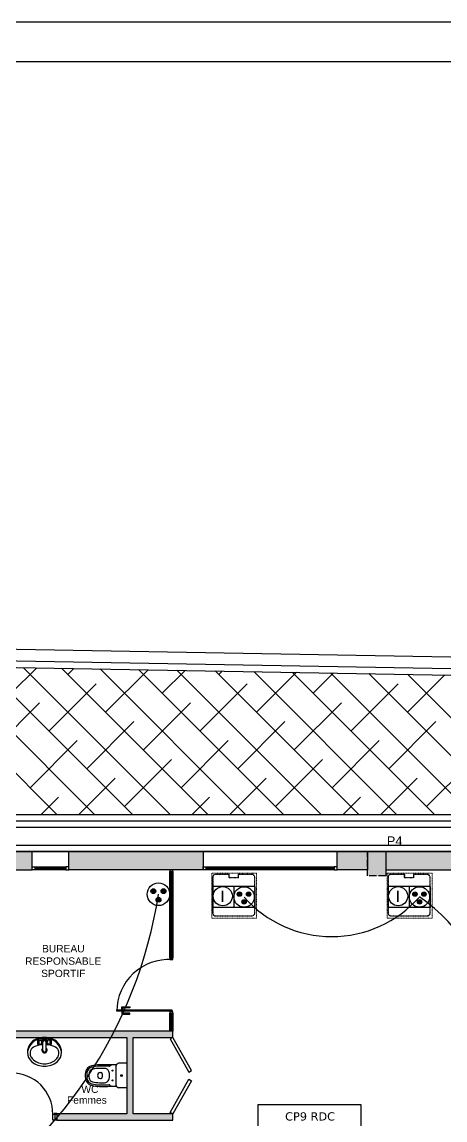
# Model space of a CAD drawing. Header units: millimetres. Extents: x 71819 to 78266, y 23672 to 38445.
# Drawn here: x 75786 to 76479, y 32115 to 33914 of the extents above; entities that cross this region are included whole.
import ezdxf
from ezdxf.enums import TextEntityAlignment as Align

# ---------------------------------------------------------------- set-up
doc = ezdxf.new("R2010")
doc.units = ezdxf.units.MM
for name, pattern in [('ACAD_ISO02W100', [15, 12, -3]), ('ACAD_ISO03W100', [30, 12, -18]), ('DASHED2', [0.375, 0.25, -0.125]), ('HIDDEN', [0.375, 0.25, -0.125])]:
    doc.linetypes.add(name, pattern=pattern)
for name, color, linetype in [('Plan Archi', 8, 'Continuous'), ('prise', 1, 'Continuous'), ('Prises CFA', 140, 'Continuous'), ('PRISES DE COURANT', 5, 'Continuous')]:
    doc.layers.add(name, color=color, linetype=linetype)
doc.layers.add('STRUCTURE POUTRES', color=5, linetype='ACAD_ISO03W100', lineweight=20)
doc.styles.add('ARIAL', font='arial.ttf')
doc.styles.get("Standard").update_dxf_attribs({"font": 'arial.ttf'})
doc.styles.add('Verdana', font='verdana.ttf')

# ---------------------------------------------------------------- blocks, each defined once
blk = doc.blocks.new('Boite au sol 4 modules (Voiture)')
at = {"layer": 'prise', "linetype": 'Continuous'}
for points in [[(56, 55, 1), (127, 55, 1)], [(206, 55, 1), (277, 55, 1)], [(132, -71, 1), (203, -71, 1)]]:
    blk.add_hatch(color=5, dxfattribs=at).paths.add_polyline_path(points, flags=0)
at = {"layer": 'prise', "color": 1, "linetype": 'Continuous'}
for p, q in [((-346, 178), (-346, -165)), ((341, 178), (-346, 178)), ((-3, 178), (-3, -165)), ((341, 178), (341, -165)), ((341, -165), (-346, -165))]:
    blk.add_line(p, q, dxfattribs=at)
at = {"layer": 'prise', "color": 1, "linetype": 'HIDDEN', "lineweight": 5, "ltscale": 0.05, "true_color": 0xf50000}
blk.add_lwpolyline([(-364, 399), (373, 399), (373, -338), (-364, -338)], close=True, dxfattribs=at)
at = {"layer": 'prise', "color": 12, "linetype": 'HIDDEN', "lineweight": 5, "ltscale": 0.05, "true_color": 0xe00000}
for points in [[(-75, 384), (-296, 384, 0.414214), (-348, 332), (-348, -255, 0.414214), (-296, -307), (291, -307, 0.414214), (343, -255), (343, 332, 0.414214), (291, 384), (70, 384), (70, 328), (-75, 328)], [(-79, 380), (-296, 380, 0.414214), (-344, 332), (-344, -255, 0.414214), (-296, -303), (291, -303, 0.414214), (339, -255), (339, 332, 0.414214), (291, 380), (74, 380), (74, 323), (-79, 323)], [(-82, 377), (-296, 377, 0.414214), (-341, 332), (-341, -255, 0.414214), (-296, -300), (291, -300, 0.414214), (336, -255), (336, 332, 0.414214), (291, 377), (76, 377), (76, 321), (-82, 321)]]:
    blk.add_lwpolyline(points, format="xyb", close=True, dxfattribs=at)
at = {"layer": 'prise', "color": 1, "linetype": 'Continuous'}
blk.add_circle((167, 9), 167, dxfattribs=at)
at = {"layer": 'prise', "color": 5, "linetype": 'Continuous'}
for centre in [(92, 55), (241, 55), (168, -71)]:
    blk.add_circle(centre, 35.5, dxfattribs=at)
blk = doc.blocks.new('PRISE INFORMATIQUE')
at = {"layer": 'Prises CFA', "color": 4}
blk.add_circle((0.141, 0.07), 0.157, dxfattribs=at)
blk.add_text('I', height=0.189, dxfattribs=at).set_placement((0.1, -0.027))
blk = doc.blocks.new('Prise de courant normale')
at = {"layer": 'prise', "linetype": 'Continuous'}
for points in [[(-122, 51, 1), (-44, 51, 1)], [(44, 51, 1), (122, 51, 1)], [(-38, -89, 1), (41, -89, 1)]]:
    blk.add_hatch(color=5, dxfattribs=at).paths.add_polyline_path(points, flags=0)
at = {"layer": 'prise', "color": 1, "linetype": 'Continuous'}
blk.add_circle((0, 0), 185, dxfattribs=at)
at = {"layer": 'prise', "color": 5, "linetype": 'Continuous'}
for centre in [(-83, 51), (83, 51), (1, -89)]:
    blk.add_circle(centre, 39.4, dxfattribs=at)
blk = doc.blocks.new('ETIQ ECL')
at = {"color": 6, "linetype": 'ByBlock'}
blk.add_lwpolyline([(-28.09, 19.8), (28.09, 19.8), (28.09, -19.8), (-28.09, -19.8)], close=True, dxfattribs=at)
at = {"layer": 'STRUCTURE POUTRES', "color": 6, "linetype": 'ByBlock'}
for points in [[(-28.09, 19.8), (28.09, 19.8), (28.09, 6.6), (-28.09, 6.6)], [(-28.09, 6.6), (28.09, 6.6), (28.09, -6.6), (-28.09, -6.6)], [(-28.09, -6.6), (28.09, -6.6), (28.09, -19.8), (-28.09, -19.8)]]:
    blk.add_lwpolyline(points, close=True, dxfattribs=at)
at = {"layer": 'STRUCTURE POUTRES', "color": 6, "linetype": 'ByBlock', "style": 'Verdana'}
for tag, p in [('CIRCUIT', (0.33, 10.99)), ('CABLE', (-0.49, -2.08)), ('SECTION', (0.37, -14.32))]:
    blk.add_attdef(tag, text='', height=4.5, dxfattribs=at).set_placement(p, align=Align.CENTER)

msp = doc.modelspace()

# ---------------------------------------------------------------- hatches: boundary and pattern name
at = {"layer": 'Plan Archi'}
h = msp.add_hatch(color=256, dxfattribs=at)
h.dxf.hatch_style = 1
h.paths.add_polyline_path([(75749.4, 32554.7), (75749.4, 32524.7), (75802.3, 32524.7), (75802.3, 32554.7)])
h = msp.add_hatch(color=256, dxfattribs=at)
h.dxf.hatch_style = 1
h.paths.add_polyline_path([(75749.4, 32554.7), (75749.4, 32524.7), (75802.3, 32524.7), (75802.3, 32554.7)])
h = msp.add_hatch(color=256, dxfattribs=at)
h.dxf.hatch_style = 1
h.paths.add_polyline_path([(75862.3, 32524.7), (75862.3, 32554.7), (76082.3, 32554.7), (76082.3, 32524.7)])
h = msp.add_hatch(color=256, dxfattribs=at)
h.dxf.hatch_style = 1
h.paths.add_polyline_path([(76302.3, 32524.7), (76302.3, 32554.7), (76351.8, 32554.7), (76351.8, 32524.7)])
at = {"layer": 'Plan Archi', "linetype": 'ACAD_ISO02W100'}
msp.add_hatch(color=256, dxfattribs=at).paths.add_polyline_path([(76351.8, 32554.7), (76381.8, 32554.7), (76381.8, 32514.7), (76351.8, 32514.7)])
h = msp.add_hatch(color=256, dxfattribs=at)
h.dxf.hatch_style = 1
h.paths.add_polyline_path([(76351.8, 32554.7), (76381.8, 32554.7), (76381.8, 32514.7), (76351.8, 32514.7)])
at = {"layer": 'Plan Archi'}
h = msp.add_hatch(color=256, dxfattribs=at)
h.dxf.hatch_style = 1
h.paths.add_polyline_path([(76381.8, 32554.7), (76381.8, 32524.7), (77114.3, 32524.7), (77114.3, 32554.7)])
h = msp.add_hatch(color=256, dxfattribs=at)
h.dxf.hatch_style = 1
h.paths.add_polyline_path([(75842.8, 32114.8), (76032.7, 32114.8), (76032.7, 32124.8), (75967.7, 32124.8), (75967.7, 32250.1), (76032.7, 32250.1), (76032.7, 32260.1), (75749.4, 32260.1), (75749.4, 32250.1), (75957.7, 32250.1), (75957.7, 32124.8), (75842.8, 32124.8)])

# ---------------------------------------------------------------- linework, layer by layer
msp.add_lwpolyline([(78266.1, 33913.6), (78266.1, 29922.6), (72676.1, 29922.6), (72676.1, 33913.6)], close=True)
msp.add_lwpolyline([(72741.1, 30303.6), (72741.1, 33848.6), (78201.1, 33848.6), (78201.1, 30303.6)])
at = {"layer": 'Plan Archi', "color": 0}
for p, q in [((75288.7, 32894.8), (77804.3, 32850.6)), ((77784.6, 32831), (75269.2, 32875.2))]:
    msp.add_line(p, q, dxfattribs=at)
at = {"layer": 'Plan Archi'}
for p, q in [((75259.4, 32865.3), (77774.7, 32821.1)), ((75598.7, 32859.4), (75843.4, 32614.7)), ((75661.6, 32858.3), (75905.2, 32614.7)), ((75724.6, 32857.2), (75967.1, 32614.7)), ((75768, 32813.8), (75809.8, 32855.7)), ((75787.6, 32856.1), (76029, 32614.7)), ((75850.6, 32854.9), (76090.9, 32614.7)), ((75860.8, 32844.7), (75870.6, 32854.6)), ((75913.5, 32853.8), (76152.7, 32614.7)), ((75922.6, 32782.9), (75992.2, 32852.5)), ((75976.5, 32852.7), (76214.6, 32614.7)), ((76015.4, 32813.8), (76053, 32851.4)), ((76039.5, 32851.6), (76276.5, 32614.7)), ((76102.5, 32850.5), (76338.3, 32614.7)), ((76108.3, 32844.7), (76113.8, 32850.3)), ((76165.5, 32849.4), (76400.2, 32614.7)), ((76170.1, 32782.9), (76235.4, 32848.2)), ((76228.4, 32848.3), (76462.1, 32614.7)), ((76262.9, 32813.8), (76296.2, 32847.1)), ((76291.4, 32847.2), (76524, 32614.7)), ((75829.8, 32751.9), (75907.2, 32829.3)), ((76077.3, 32751.9), (76154.7, 32829.3)), ((76324.8, 32751.9), (76402.1, 32829.3)), ((76354.4, 32846.1), (76585.8, 32614.7)), ((76355.7, 32844.7), (76357, 32846.1)), ((76417.4, 32845), (76647.7, 32614.7)), ((76417.6, 32782.9), (76478.7, 32843.9)), ((75737, 32721), (75814.4, 32798.3)), ((75984.5, 32721), (76061.8, 32798.3)), ((76232, 32721), (76309.3, 32798.3)), ((75891.7, 32690.1), (75969, 32767.4)), ((76139.2, 32690.1), (76216.5, 32767.4)), ((76386.7, 32690.1), (76464, 32767.4)), ((75798.9, 32659.1), (75876.2, 32736.5)), ((76046.4, 32659.1), (76123.7, 32736.5)), ((76293.9, 32659.1), (76371.2, 32736.5)), ((75953.6, 32628.2), (76030.9, 32705.5)), ((76201.1, 32628.2), (76278.4, 32705.5)), ((76448.5, 32628.2), (76525.9, 32705.5)), ((75878.2, 32614.7), (75938.1, 32674.6)), ((76125.7, 32614.7), (76185.6, 32674.6)), ((76373.1, 32614.7), (76433.1, 32674.6)), ((75816.3, 32614.7), (75845.3, 32643.7)), ((76063.8, 32614.7), (76092.8, 32643.7)), ((76311.3, 32614.7), (76340.3, 32643.7)), ((77590.3, 32614.7), (75124.4, 32614.7)), ((75124.4, 32604.7), (77580.3, 32604.7)), ((75134.4, 32594.7), (77570.3, 32594.7)), ((77540.3, 32564.7), (75134.4, 32564.7)), ((77530.3, 32554.7), (75124.4, 32554.7)), ((75802.3, 32554.7), (75749.4, 32554.7)), ((75802.3, 32524.7), (75802.3, 32554.7)), ((75862.3, 32554.7), (75802.3, 32554.7)), ((75862.3, 32524.7), (75862.3, 32554.7)), ((75862.3, 32554.7), (76082.3, 32554.7)), ((76082.3, 32554.7), (76082.3, 32524.7)), ((76302.3, 32554.7), (76082.3, 32554.7)), ((76302.3, 32524.7), (76302.3, 32554.7)), ((76302.3, 32554.7), (76351.8, 32554.7)), ((76351.8, 32554.7), (76351.8, 32524.7)), ((76381.8, 32554.7), (76381.8, 32524.7)), ((77114.3, 32554.7), (76381.8, 32554.7)), ((75749.4, 32524.7), (75802.3, 32524.7)), ((75802.3, 32529.7), (75807.3, 32529.7)), ((75802.3, 32524.7), (75802.3, 32529.7)), ((75807.3, 32524.7), (75802.3, 32524.7)), ((75807.3, 32529.7), (75857.3, 32529.7)), ((75807.3, 32529.7), (75807.3, 32524.7)), ((75807.3, 32528.4), (75808.8, 32528.4)), ((75807.3, 32525.9), (75807.3, 32528.4)), ((75808.8, 32525.9), (75807.3, 32525.9)), ((75857.3, 32524.7), (75807.3, 32524.7)), ((75808.8, 32528.4), (75808.8, 32525.9)), ((75808.8, 32526.7), (75808.8, 32527.7)), ((75808.8, 32527.7), (75855.8, 32527.7)), ((75855.8, 32526.7), (75808.8, 32526.7)), ((75857.3, 32528.4), (75855.8, 32528.4)), ((75855.8, 32528.4), (75855.8, 32525.9)), ((75855.8, 32527.7), (75855.8, 32526.7)), ((75855.8, 32525.9), (75857.3, 32525.9)), ((75862.3, 32529.7), (75857.3, 32529.7)), ((75857.3, 32529.7), (75857.3, 32524.7)), ((75857.3, 32525.9), (75857.3, 32528.4)), ((75857.3, 32524.7), (75862.3, 32524.7)), ((75862.3, 32524.7), (75862.3, 32529.7)), ((76082.3, 32524.7), (75862.3, 32524.7)), ((76032.7, 32524.7), (76027.9, 32524.7)), ((76027.9, 32524.7), (76027.9, 32522.1)), ((76032.7, 32522.1), (76032.7, 32524.7)), ((76082.3, 32529.7), (76087.3, 32529.7)), ((76082.3, 32524.7), (76082.3, 32529.7)), ((76087.3, 32524.7), (76082.3, 32524.7)), ((76087.3, 32529.7), (76297.3, 32529.7)), ((76087.3, 32529.7), (76087.3, 32524.7)), ((76087.3, 32528.4), (76088.8, 32528.4)), ((76087.3, 32525.9), (76087.3, 32528.4)), ((76088.8, 32525.9), (76087.3, 32525.9)), ((76297.3, 32524.7), (76087.3, 32524.7)), ((76088.8, 32528.4), (76088.8, 32525.9)), ((76088.8, 32526.7), (76088.8, 32527.7)), ((76088.8, 32527.7), (76295.8, 32527.7)), ((76295.8, 32526.7), (76088.8, 32526.7)), ((76297.3, 32528.4), (76295.8, 32528.4)), ((76295.8, 32528.4), (76295.8, 32525.9)), ((76295.8, 32527.7), (76295.8, 32526.7)), ((76295.8, 32525.9), (76297.3, 32525.9)), ((76302.3, 32529.7), (76297.3, 32529.7)), ((76297.3, 32529.7), (76297.3, 32524.7)), ((76297.3, 32525.9), (76297.3, 32528.4)), ((76297.3, 32524.7), (76302.3, 32524.7)), ((76302.3, 32524.7), (76302.3, 32529.7)), ((76351.8, 32524.7), (76302.3, 32524.7)), ((76381.8, 32524.7), (77114.3, 32524.7)), ((76027.9, 32380.3), (76027.9, 32522.1)), ((76027.9, 32522.1), (76032.7, 32522.1)), ((76031.2, 32522.1), (76029.4, 32522.1)), ((76029.4, 32522.1), (76029.4, 32382.8)), ((76031.2, 32382.8), (76031.2, 32522.1)), ((76032.7, 32522.1), (76032.7, 32380.3)), ((76032.7, 32382.8), (76027.9, 32382.8)), ((76027.9, 32382.8), (76027.9, 32380.3)), ((76032.7, 32380.3), (76027.9, 32380.3)), ((76027.9, 32380.3), (76027.9, 32377.8)), ((76027.9, 32380.3), (76032.7, 32380.3)), ((76032.7, 32380.3), (76032.7, 32382.8)), ((76032.7, 32377.8), (76032.7, 32380.3)), ((76027.9, 32377.8), (76032.7, 32377.8)), ((75940.9, 32295.2), (76031.3, 32295.2)), ((75940.9, 32293), (75940.9, 32295.2)), ((75940.9, 32295.2), (75940.9, 32293)), ((76031.3, 32293), (75940.9, 32293)), ((75949.2, 32300.2), (75962.6, 32300.2)), ((75949.2, 32295.4), (75949.2, 32300.2)), ((75949.2, 32292.8), (75949.2, 32288)), ((75962.6, 32298.5), (75950.7, 32298.5)), ((75950.7, 32298.5), (75950.7, 32295.3)), ((75950.7, 32289.7), (75950.7, 32292.9)), ((75962.6, 32289.7), (75950.7, 32289.7)), ((75962.6, 32300.2), (75962.6, 32298.5)), ((75962.6, 32288), (75962.6, 32289.7)), ((76032.7, 32292.7), (76027.9, 32292.7)), ((76027.9, 32292.7), (76027.9, 32290.1)), ((76027.9, 32260.1), (76027.9, 32290.1)), ((76032.7, 32290.1), (76027.9, 32290.1)), ((76027.9, 32290.1), (76027.9, 32287.6)), ((76027.9, 32290.1), (76032.7, 32290.1)), ((76031.3, 32295.2), (76031.3, 32293)), ((76032.7, 32290.1), (76032.7, 32292.7)), ((76032.7, 32290.1), (76032.7, 32260.1)), ((76032.7, 32287.6), (76032.7, 32290.1)), ((75949.2, 32288), (75962.6, 32288)), ((76027.9, 32287.6), (76032.7, 32287.6)), ((76029.4, 32287.6), (76029.4, 32262.7)), ((76031.2, 32262.7), (76031.2, 32287.6)), ((76032.7, 32260.1), (75749.4, 32260.1)), ((76027.9, 32260.1), (76027.9, 32262.7)), ((76027.9, 32262.7), (76032.7, 32262.7)), ((76032.7, 32260.1), (76027.9, 32260.1)), ((76029.4, 32262.7), (76031.2, 32262.7)), ((76032.7, 32262.7), (76032.7, 32260.1)), ((76032.7, 32250.1), (76032.7, 32260.1)), ((75749.4, 32250.1), (75957.7, 32250.1)), ((75957.7, 32250.1), (75957.7, 32124.8)), ((75967.7, 32124.8), (75967.7, 32250.1)), ((75967.7, 32250.1), (76032.7, 32250.1)), ((76032.7, 32250.1), (76028.3, 32247.7)), ((76028.3, 32247.7), (76059.1, 32193.3)), ((76063.4, 32195.7), (76032.7, 32250.1)), ((75929.8, 32203.5), (75931.6, 32205.3)), ((75939.7, 32171.3), (75939.7, 32204.1)), ((75957.7, 32207.7), (75943.6, 32207.7)), ((75957.7, 32207.7), (75957.7, 32167.7)), ((75914, 32192.4), (75915.3, 32192.4)), ((75914, 32183), (75915.3, 32183)), ((76028.3, 32127.2), (76059.1, 32181.6)), ((76059.1, 32193.3), (76063.4, 32195.7)), ((76059.1, 32181.6), (76063.4, 32179.2)), ((75929.8, 32171.8), (75931.6, 32170)), ((75957.7, 32167.7), (75943.6, 32167.7)), ((76063.4, 32179.2), (76032.7, 32124.8)), ((75836.1, 32114.8), (75836.1, 32124.3)), ((75836.1, 32124.3), (75839.2, 32124.3)), ((75839.2, 32114.8), (75836.1, 32114.8)), ((75842.6, 32125.5), (75838.5, 32125.5)), ((75838.5, 32125.5), (75838.5, 32124.3)), ((75838.5, 32124.3), (75842.6, 32124.3)), ((75839.2, 32124.3), (75839.2, 32114.8)), ((75839.7, 32114.8), (75839.7, 32124.3)), ((75839.7, 32124.3), (75842.8, 32124.3)), ((75842.8, 32114.8), (75839.7, 32114.8)), ((75842.6, 32124.3), (75842.6, 32125.5)), ((75957.7, 32124.8), (75842.8, 32124.8)), ((75842.8, 32124.8), (75842.8, 32114.8)), ((75842.8, 32124.3), (75842.8, 32114.8)), ((75842.8, 32114.8), (76032.7, 32114.8)), ((76032.7, 32124.8), (75967.7, 32124.8)), ((76032.7, 32124.8), (76028.3, 32127.2)), ((76032.7, 32114.8), (76032.7, 32124.8))]:
    msp.add_line(p, q, dxfattribs=at)
at = {"layer": 'Plan Archi', "linetype": 'DASHED2'}
msp.add_line((75114.4, 32554.7), (77530.3, 32554.7), dxfattribs=at)
at = {"layer": 'Plan Archi', "linetype": 'ACAD_ISO02W100'}
for p, q in [((76351.8, 32554.7), (76381.8, 32554.7)), ((76351.8, 32514.7), (76351.8, 32554.7)), ((76381.8, 32554.7), (76381.8, 32514.7)), ((76381.8, 32514.7), (76351.8, 32514.7))]:
    msp.add_line(p, q, dxfattribs=at)
at = {"layer": 'Plan Archi', "linetype": 'Continuous'}
for p, q in [((75812.6, 32246.4), (75816.9, 32244.9)), ((75812.6, 32237.8), (75817, 32239.4)), ((75818.5, 32240.4), (75818.5, 32243.9)), ((75819.7, 32229.2), (75819.6, 32242.2)), ((75825.4, 32229.2), (75825.3, 32242.2)), ((75826.4, 32240.4), (75826.4, 32244)), ((75832.4, 32237.9), (75828, 32239.5)), ((75832.3, 32246.5), (75828.1, 32245))]:
    msp.add_line(p, q, dxfattribs=at)
at = {"layer": 'Plan Archi'}
for centre, radius in [((75934.1, 32195.7), 0.75), ((75948.7, 32187.7), 1.35), ((75948.7, 32187.7), 1.35), ((75934.1, 32179.7), 0.75)]:
    msp.add_circle(centre, radius, dxfattribs=at)
for centre, radius, start, end in [((76026.6, 32292.1), 85.7, 86.8169, 179.4207), ((75818, 32225.7), 23.5, 112.7144, 180), ((75820, 32222.4), 25.8, 112.1793, 169.0033), ((75811, 32224), 12.2, 110.3585, 207.069), ((75822.5, 32193.2), 45, 93.6403, 110.3585), ((75822.5, 32215), 35.2, 90, 112.7144), ((75822.5, 32215), 33.6, 90, 111.2533), ((75814.1, 32242.1), 3.96, 316.3453, 44.3472), ((75822.5, 32215), 35.2, 67.2856, 90), ((75822.5, 32215), 33.6, 68.7467, 90), ((75822.5, 32193.2), 45, 69.6415, 86.2991), ((75830.7, 32242.2), 4.68, 132.3443, 224.7897), ((75830.7, 32242.2), 3.85, 132.3443, 224.7897), ((75824.9, 32222.4), 25.8, 10.9967, 67.8207), ((75827, 32225.7), 23.5, 0, 67.2856), ((75833.9, 32224), 12.2, 332.931, 69.6415), ((75814.5, 32225.7), 20, 180, 230.9171), ((75814.5, 32225.7), 16, 207.069, 230.9171), ((75830.5, 32225.7), 16, 309.0829, 332.931), ((75830.5, 32225.7), 20, 309.0829, 0), ((75822.5, 32235.6), 32.7, 230.9171, 270), ((75822.5, 32235.6), 28.7, 230.9171, 270), ((75822.5, 32235.6), 28.7, 270, 309.0829), ((75822.5, 32235.6), 32.7, 270, 309.0829), ((75902.8, 32190.7), 13.4, 104.5395, 171.1838), ((75902.8, 32190.7), 11, 104.5395, 171.1838), ((75913.3, 32150.4), 55, 90.7095, 104.5395), ((75913.3, 32150.4), 52.6, 90.7095, 104.5395), ((75913.3, 32150.4), 49, 90.7095, 104.5395), ((75919.4, 31655.4), 550, 87.8638, 90.7095), ((75919.4, 31655.4), 547.6, 89.0636, 90.7095), ((75919.4, 31655.4), 544, 89.8352, 90.7095), ((75920.9, 32191.9), 7.5, 19.984, 89.8352), ((75928.4, 32205), 2, 269.0636, 315), ((75942.2, 32204.1), 2.5, 106.2152, 180), ((75941.2, 32207.4), 1, 286.2152, 325.0628), ((75943.6, 32205.8), 1.9, 90, 145.0628), ((75768.4, 32124.3), 67.7, 359.9707, 90.0707), ((75922.2, 32187.7), 33, 171.1838, 180), ((75922.2, 32187.7), 33, 180, 188.8162), ((75902.8, 32184.7), 13.4, 188.8162, 255.4605), ((75922.2, 32187.7), 30.6, 171.1838, 180), ((75922.2, 32187.7), 30.6, 180, 188.8162), ((75902.8, 32184.7), 11, 188.8162, 255.4605), ((75922.2, 32187.7), 27, 171.1838, 180), ((75922.2, 32187.7), 27, 180, 188.8162), ((75902.8, 32190.7), 7.4, 104.5395, 171.1838), ((75902.8, 32184.7), 7.4, 188.8162, 255.4605), ((75914, 32187.7), 4.7, 90, 180), ((75914, 32187.7), 4.7, 180, 270), ((75915.3, 32190.4), 2, 9.7151, 90), ((75915.3, 32185), 2, 270, 350.2849), ((75899.5, 32187.7), 18, 0, 9.7151), ((75899.5, 32187.7), 18, 350.2849, 0), ((75909.2, 32187.7), 20, 0, 19.984), ((75909.2, 32187.7), 20, 340.016, 0), ((75913.3, 32224.9), 55, 255.4605, 269.2905), ((75913.3, 32224.9), 52.6, 255.4605, 269.2905), ((75913.3, 32224.9), 49, 255.4605, 269.2905), ((75919.4, 32719.9), 547.6, 269.2905, 270.9364), ((75919.4, 32719.9), 550, 269.2905, 272.1362), ((75919.4, 32719.9), 544, 269.2905, 270.1648), ((75920.9, 32183.4), 7.5, 270.1648, 340.016), ((75928.4, 32170.4), 2, 45, 90.9364), ((75942.2, 32171.3), 2.5, 180, 253.7848), ((75941.2, 32167.9), 1, 34.9372, 73.7848), ((75943.6, 32169.6), 1.9, 214.9372, 270)]:
    msp.add_arc(centre, radius, start, end, dxfattribs=at)
at = {"layer": 'Plan Archi', "linetype": 'Continuous'}
for centre, radius, start, end in [((75823.6, 32242.2), 12.7, 172.4615, 180.4229), ((75823.6, 32242.1), 12.6, 180.2588, 188.2419), ((75818.1, 32243), 7.13, 161.9149, 172.4436), ((75818.1, 32241.3), 7.11, 188.2173, 198.7849), ((75814.6, 32244.1), 3.37, 141.5071, 161.852), ((75814.6, 32240.1), 3.37, 198.8405, 219.1855), ((75812.4, 32245.9), 0.568, 90.3217, 141.7245), ((75812.4, 32238.4), 0.568, 218.9681, 270.3708), ((75812.4, 32246), 0.456, 39.254, 98.5843), ((75812.5, 32238.2), 0.456, 262.1083, 321.4385), ((75810.1, 32244.1), 3.51, 18.6937, 39.148), ((75810.1, 32240.2), 3.54, 321.6511, 341.8923), ((75806.6, 32242.9), 7.13, 8.2489, 18.7776), ((75806.7, 32241.3), 7.11, 341.9076, 352.4753), ((75800.6, 32242.1), 13.2, 0.5083, 8.1513), ((75800.7, 32242), 13.1, 352.5302, 0.1953), ((75857.7, 32254.9), 46.6, 201.0624, 201.0704), ((75816.5, 32240.5), 1.78, 230.6458, 268.8645), ((75816.7, 32244.2), 1.44, 92.0433, 129.9716), ((75823, 32222.1), 24.4, 91.3272, 105.6613), ((75822.8, 32262.2), 24.3, 255.0242, 262.5501), ((75816.8, 32244.4), 1.29, 50.6096, 94.7201), ((75816.8, 32239.9), 1.28, 265.7629, 310.1547), ((75815.9, 32243.3), 2.69, 26.6619, 51.0034), ((75815.9, 32241), 2.71, 309.8134, 333.9831), ((75850.6, 32252.4), 33.2, 193.7509, 194.7696), ((75822.5, 32242.2), 4.32, 90.3333, 156.2947), ((75850.6, 32252.4), 34.3, 200.49, 201.2149), ((75822.4, 32242.1), 4.28, 204.3058, 228.7367), ((75822.5, 32242.2), 2.88, 90.3688, 180.2994), ((75822.5, 32242.2), 4.32, 24.3978, 90.3593), ((75822.5, 32242.2), 2.88, 0.3931, 90.3237), ((75822.2, 32222.1), 24.4, 75.0313, 89.3653), ((75822.5, 32242.1), 4.28, 311.9559, 336.3867), ((75821.9, 32262.5), 24.6, 278.1133, 285.632), ((75850.6, 32252.4), 25.7, 198.1396, 199.1605), ((75829, 32243.3), 2.69, 129.6891, 154.0306), ((75828.2, 32244.4), 1.29, 85.9724, 130.0829), ((75828.2, 32244.3), 1.44, 50.7209, 88.6492), ((75828.2, 32240.1), 1.43, 271.828, 310.0467), ((75850.6, 32252.4), 22.6, 198.0216, 198.0342), ((75844.3, 32242.3), 13.2, 172.5412, 180.1843), ((75844.3, 32242.3), 13.1, 180.4972, 188.1624), ((75838.3, 32243.1), 7.13, 161.9149, 172.4436), ((75838.3, 32241.4), 7.11, 188.2173, 198.7849), ((75834.8, 32244.2), 3.51, 141.5445, 161.9988), ((75834.9, 32240.3), 3.54, 198.8003, 219.0415), ((75832.5, 32246.1), 0.456, 82.1083, 141.4385), ((75832.5, 32238.4), 0.456, 219.254, 278.5843), ((75832.5, 32246), 0.568, 38.9681, 90.3708), ((75832.6, 32238.5), 0.568, 270.3217, 321.7245), ((75830.4, 32244.2), 3.37, 18.8405, 39.1855), ((75830.4, 32240.2), 3.37, 321.5071, 341.852), ((75826.8, 32243), 7.13, 8.2489, 18.7776), ((75826.8, 32241.4), 7.11, 341.9076, 352.4753), ((75821.3, 32242.2), 12.7, 0.2697, 8.2311), ((75821.4, 32242.1), 12.6, 352.4506, 0.4337), ((75822.5, 32229.2), 4.32, 132.1787, 270.3338), ((75822.5, 32229.2), 2.88, 180.3931, 270.3237), ((75822.5, 32229.2), 4.32, 270.3588, 48.5138), ((75822.5, 32229.2), 2.88, 270.3688, 0.2994)]:
    msp.add_arc(centre, radius, start, end, dxfattribs=at)
at = {"layer": 'PRISES DE COURANT', "color": 6}
for centre, radius, start, end in [((75272.9, 32598.7), 745.2, 300.7989, 351.1928), ((76293.3, 32606.7), 191.5, 221.3691, 318.6309)]:
    msp.add_arc(centre, radius, start, end, dxfattribs=at)
at = {"layer": 'PRISES DE COURANT', "color": 6, "linetype": 'ByBlock'}
msp.add_arc((76288.6, 32258.2), 267, 310.0145, 56.2293, dxfattribs=at)

# ---------------------------------------------------------------- block references
at = {"layer": 'PRISES DE COURANT'}
for name, p, xscale, yscale, zscale in [('Boite au sol 4 modules (Voiture)', (76132.9, 32479.3), 0.1, 0.1, 0.1), ('Boite au sol 4 modules (Voiture)', (76420.4, 32479.3), 0.1, 0.1, 0.1), ('Prise de courant normale', (76009.2, 32484.6), 0.1, 0.1, 0.1), ('Prise de courant normale', (76009.2, 32484.6), 0.1, 0.1, 0.1), ('PRISE INFORMATIQUE', (76100.6, 32474.4), 100, 100, 100), ('PRISE INFORMATIQUE', (76388.1, 32474.4), 100, 100, 100)]:
    msp.add_blockref(name, p, dxfattribs=dict(at, xscale=xscale, yscale=yscale, zscale=zscale))
at = {"layer": 'PRISES DE COURANT', "color": 6, "linetype": 'ByBlock', "xscale": 3, "yscale": 3, "zscale": 3}
msp.add_blockref('ETIQ ECL', (76256.8, 32081), dxfattribs=at).add_auto_attribs({'SECTION': '3x2.5', 'CABLE': 'U1000R2V', 'CIRCUIT': 'CP9 RDC'})

# ---------------------------------------------------------------- texts
at = {"layer": 'Plan Archi', "linetype": 'ByBlock', "style": 'ARIAL'}
msp.add_text('P4', height=15, dxfattribs=at).set_placement((76383.6, 32564.4))
at = {"layer": 'Plan Archi', "linetype": 'ByBlock'}
for s, p in [('BUREAU', (75818.4, 32389.5)), ('RESPONSABLE', (75790.6, 32369.2)), ('SPORTIF', (75817, 32349))]:
    msp.add_text(s, height=12, rotation=360, dxfattribs=at).set_placement(p)
at = {"layer": 'Plan Archi'}
for s, p in [('WC', (75883, 32159.2)), ('Femmes', (75859.4, 32141.5))]:
    msp.add_text(s, height=12, dxfattribs=at).set_placement(p)

doc.saveas('drawing.dxf')
